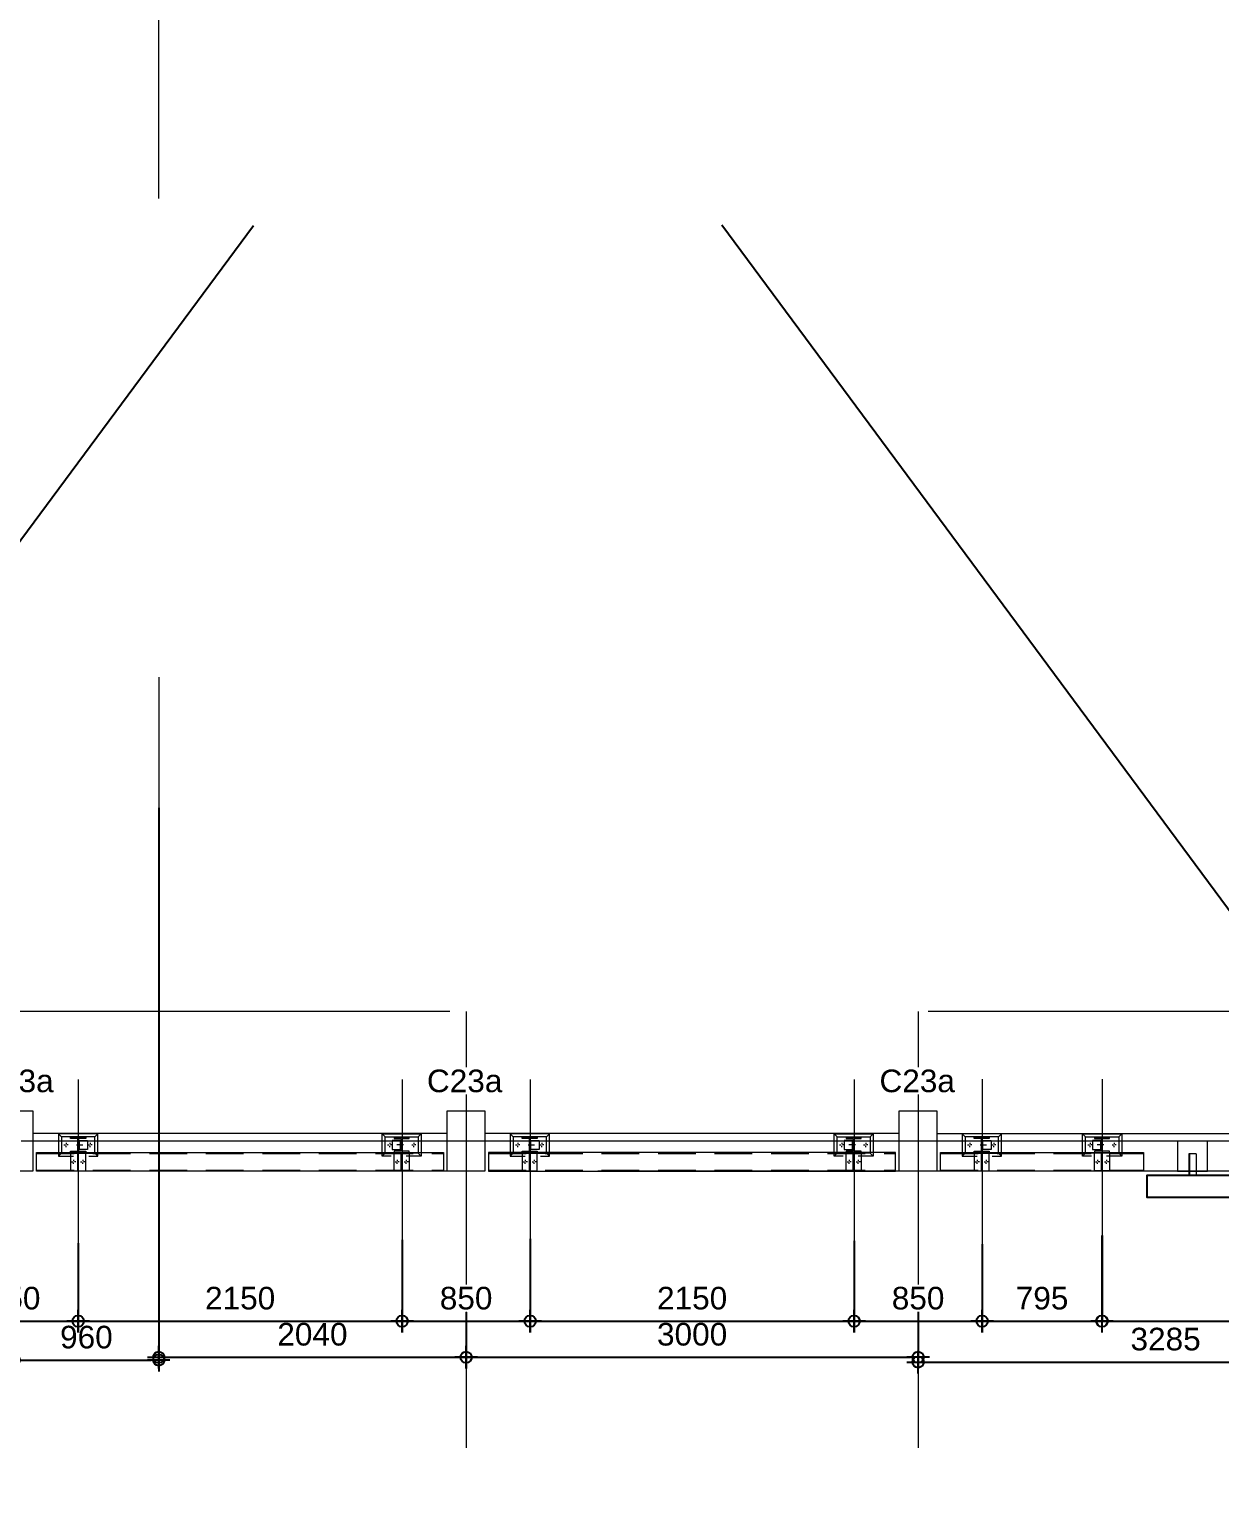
# Model space of a CAD drawing. Header units: millimetres. Extents: x 652937 to 1670132, y 1473552 to 2851037.
# Drawn here: x 663471.51 to 663479.42, y 1524594.81 to 1524604.5 of the extents above; entities that cross this region are included whole.
import ezdxf

# ---------------------------------------------------------------- set-up
doc = ezdxf.new("R2010")
doc.units = ezdxf.units.MM
for name, pattern in [('Grid Line', [22.225, 12.7, -3.175, 3.175, -3.175]), ('HIDDEN', [0.375, 0.25, -0.125]), ('XKITLINE00', [0]), ('XKITLINE02', [4, 2, -2])]:
    doc.linetypes.add(name, pattern=pattern)
doc.layers.get('Defpoints').update_dxf_attribs({"color": 255})
for name, color, linetype in [('000 - CONCRETE_COL_HATCH_', 251, 'Continuous'), ('000 - CONCRETE_COL_WIPEOUT_', 250, 'Continuous'), ('000 - CONCRETE_WALL_MAIN_COLOR_4', 4, 'Continuous'), ('DIM', 1, 'Continuous')]:
    doc.layers.add(name, color=color, linetype=linetype)
for name, color, linetype, lineweight in [('A-230-M_FLOOR', 2, 'Continuous', 25), ('A-WALL', 2, 'Continuous', 25), ('Bolt', 7, 'Continuous', 0), ('Part', 2, 'Continuous', 0), ('S-230-A-FLOOR', 2, 'Continuous', 9), ('S-GRID', 1, 'Continuous', 9)]:
    doc.layers.add(name, color=color, linetype=linetype, lineweight=lineweight)
doc.styles.add('Arial', font='arial.ttf')
doc.dimstyles.new('Dim-Cen', dxfattribs={"dimscale": 0.05, "dimtxt": 3, "dimasz": 1, "dimexe": 0, "dimexo": 1, "dimgap": 1.5, "dimtad": 1, "dimdec": 0, "dimlfac": 1000, "dimzin": 1, "dimdsep": 46, "dimtxsty": 'Arial', "dimblk": 'CEN1', "dimcen": 0.09, "dimclrd": 1, "dimclre": 49, "dimclrt": 3, "dimadec": 0, "dimazin": 0, "dimtfac": 1, "dimtdec": 0, "dimtix": 1, "dimtofl": 0, "dimtmove": 2, "dimatfit": 3, "dimfxl": 1, "dimtfill": 1, "dimtolj": 1, "dimtzin": 0, "dimarcsym": 1})

# ---------------------------------------------------------------- blocks, each defined once
blk = doc.blocks.new('opening')
at = {"layer": 'A-230-M_FLOOR', "color": 15, "linetype": 'HIDDEN', "ltscale": 30}
blk.add_line((6.9598, 1.6996), (23.2147, 13.7349), dxfattribs=at)
blk.add_lwpolyline([(6.9598, 13.7349), (23.2129, 1.6973)], dxfattribs=at)
blk = doc.blocks.new('CEN1')
at = {"color": 1}
for p, q in [((1.5, 0), (-1.5, 0)), ((0, 1.5), (0, -1.5))]:
    blk.add_line(p, q, dxfattribs=at)
at = {"color": 3}
blk.add_circle((0, 0), 0.75, dxfattribs=at)
blk = doc.blocks.new('*D64')
at = {"color": 49, "lineweight": -2, "transparency": 16777216}
for p, q in [((663472.3724, 1524599.3339), (663472.3724, 1524595.6691)), ((663471.4129, 1524596.0798), (663471.4129, 1524595.6691))]:
    blk.add_line(p, q, dxfattribs=at)
at = {"color": 1, "lineweight": -2, "transparency": 16777216}
blk.add_line((663471.4629, 1524595.6691), (663472.3224, 1524595.6691), dxfattribs=at)
at = {"layer": 'Defpoints', "color": 0, "transparency": 16777216}
for p in [(663472.3724, 1524599.3839), (663471.4129, 1524596.1298), (663472.3724, 1524595.6691)]:
    blk.add_point(p, dxfattribs=at)
at = {"color": 1, "lineweight": -2, "transparency": 16777216, "xscale": 0.05, "yscale": 0.05, "zscale": 0.05, "rotation": 180}
blk.add_blockref('CEN1', (663471.4129, 1524595.6691), dxfattribs=at)
at = {"color": 1, "lineweight": -2, "transparency": 16777216, "xscale": 0.05, "yscale": 0.05, "zscale": 0.05}
blk.add_blockref('CEN1', (663472.3724, 1524595.6691), dxfattribs=at)
at = {"color": 3, "transparency": 16777216, "insert": (663471.8926, 1524595.8207), "char_height": 0.15, "attachment_point": 5, "style": 'Arial', "bg_fill": 3, "box_fill_scale": 1.1, "bg_fill_color": 256, "bg_fill_true_color": 13158600, "bg_fill_transparency": 0}
blk.add_mtext('\\A1;960', dxfattribs=at)
blk = doc.blocks.new('*D65')
at = {"color": 49, "lineweight": -2, "transparency": 16777216}
for p, q in [((663472.3724, 1524599.3339), (663472.3724, 1524595.6879)), ((663474.4129, 1524595.9866), (663474.4129, 1524595.6879))]:
    blk.add_line(p, q, dxfattribs=at)
at = {"color": 1, "lineweight": -2, "transparency": 16777216}
blk.add_line((663472.4224, 1524595.6879), (663474.3629, 1524595.6879), dxfattribs=at)
at = {"layer": 'Defpoints', "color": 0, "transparency": 16777216}
for p in [(663472.3724, 1524599.3839), (663474.4129, 1524596.0366), (663474.4129, 1524595.6879)]:
    blk.add_point(p, dxfattribs=at)
at = {"color": 1, "lineweight": -2, "transparency": 16777216, "xscale": 0.05, "yscale": 0.05, "zscale": 0.05, "rotation": 180}
blk.add_blockref('CEN1', (663472.3724, 1524595.6879), dxfattribs=at)
at = {"color": 1, "lineweight": -2, "transparency": 16777216, "xscale": 0.05, "yscale": 0.05, "zscale": 0.05}
blk.add_blockref('CEN1', (663474.4129, 1524595.6879), dxfattribs=at)
at = {"color": 3, "transparency": 16777216, "insert": (663473.3927, 1524595.8395), "char_height": 0.15, "attachment_point": 5, "style": 'Arial', "bg_fill": 3, "box_fill_scale": 1.1, "bg_fill_color": 256, "bg_fill_true_color": 13158600, "bg_fill_transparency": 0}
blk.add_mtext('\\A1;2040', dxfattribs=at)
blk = doc.blocks.new('*D66')
at = {"color": 49, "lineweight": -2, "transparency": 16777216}
for p, q in [((663477.4129, 1524596.1419), (663477.4129, 1524595.6879)), ((663474.4129, 1524595.9866), (663474.4129, 1524595.6879))]:
    blk.add_line(p, q, dxfattribs=at)
at = {"color": 1, "lineweight": -2, "transparency": 16777216}
blk.add_line((663474.4629, 1524595.6879), (663477.3629, 1524595.6879), dxfattribs=at)
at = {"layer": 'Defpoints', "color": 0, "transparency": 16777216}
for p in [(663477.4129, 1524596.1919), (663474.4129, 1524596.0366), (663477.4129, 1524595.6879)]:
    blk.add_point(p, dxfattribs=at)
at = {"color": 1, "lineweight": -2, "transparency": 16777216, "xscale": 0.05, "yscale": 0.05, "zscale": 0.05, "rotation": 180}
blk.add_blockref('CEN1', (663474.4129, 1524595.6879), dxfattribs=at)
at = {"color": 1, "lineweight": -2, "transparency": 16777216, "xscale": 0.05, "yscale": 0.05, "zscale": 0.05}
blk.add_blockref('CEN1', (663477.4129, 1524595.6879), dxfattribs=at)
at = {"color": 3, "transparency": 16777216, "insert": (663475.9129, 1524595.8395), "char_height": 0.15, "attachment_point": 5, "style": 'Arial', "bg_fill": 3, "box_fill_scale": 1.1, "bg_fill_color": 256, "bg_fill_true_color": 13158600, "bg_fill_transparency": 0}
blk.add_mtext('\\A1;3000', dxfattribs=at)
blk = doc.blocks.new('*D67')
at = {"color": 49, "lineweight": -2, "transparency": 16777216}
for p, q in [((663480.6982, 1524596.3481), (663480.6982, 1524595.656)), ((663477.4129, 1524596.1419), (663477.4129, 1524595.656))]:
    blk.add_line(p, q, dxfattribs=at)
at = {"color": 1, "lineweight": -2, "transparency": 16777216}
blk.add_line((663477.4629, 1524595.656), (663480.6482, 1524595.656), dxfattribs=at)
at = {"layer": 'Defpoints', "color": 0, "transparency": 16777216}
for p in [(663480.6982, 1524596.3981), (663477.4129, 1524596.1919), (663480.6982, 1524595.656)]:
    blk.add_point(p, dxfattribs=at)
at = {"color": 1, "lineweight": -2, "transparency": 16777216, "xscale": 0.05, "yscale": 0.05, "zscale": 0.05, "rotation": 180}
blk.add_blockref('CEN1', (663477.4129, 1524595.656), dxfattribs=at)
at = {"color": 1, "lineweight": -2, "transparency": 16777216, "xscale": 0.05, "yscale": 0.05, "zscale": 0.05}
blk.add_blockref('CEN1', (663480.6982, 1524595.656), dxfattribs=at)
at = {"color": 3, "transparency": 16777216, "insert": (663479.0555, 1524595.8076), "char_height": 0.15, "attachment_point": 5, "style": 'Arial', "bg_fill": 3, "box_fill_scale": 1.1, "bg_fill_color": 256, "bg_fill_true_color": 13158600, "bg_fill_transparency": 0}
blk.add_mtext('\\A1;3285', dxfattribs=at)
blk = doc.blocks.new('*D403')
at = {"color": 49, "lineweight": -2, "transparency": 16777216}
for p, q in [((663471.8378, 1524596.4451), (663471.8378, 1524595.9276)), ((663470.9878, 1524596.416), (663470.9878, 1524595.9276))]:
    blk.add_line(p, q, dxfattribs=at)
at = {"color": 1, "lineweight": -2, "transparency": 16777216}
blk.add_line((663471.0378, 1524595.9276), (663471.7878, 1524595.9276), dxfattribs=at)
at = {"layer": 'Defpoints', "color": 0, "transparency": 16777216}
for p in [(663470.9878, 1524596.466), (663471.8378, 1524596.4951), (663471.8378, 1524595.9276)]:
    blk.add_point(p, dxfattribs=at)
at = {"color": 1, "lineweight": -2, "transparency": 16777216, "xscale": 0.05, "yscale": 0.05, "zscale": 0.05, "rotation": 180}
blk.add_blockref('CEN1', (663470.9878, 1524595.9276), dxfattribs=at)
at = {"color": 1, "lineweight": -2, "transparency": 16777216, "xscale": 0.05, "yscale": 0.05, "zscale": 0.05}
blk.add_blockref('CEN1', (663471.8378, 1524595.9276), dxfattribs=at)
at = {"color": 3, "transparency": 16777216, "insert": (663471.4128, 1524596.0792), "char_height": 0.15, "attachment_point": 5, "style": 'Arial', "bg_fill": 3, "box_fill_scale": 1.1, "bg_fill_color": 256, "bg_fill_true_color": 13158600, "bg_fill_transparency": 0}
blk.add_mtext('\\A1;850', dxfattribs=at)
blk = doc.blocks.new('*D404')
at = {"color": 49, "lineweight": -2, "transparency": 16777216}
for p, q in [((663471.8378, 1524596.4451), (663471.8378, 1524595.9276)), ((663473.9878, 1524596.4673), (663473.9878, 1524595.9276))]:
    blk.add_line(p, q, dxfattribs=at)
at = {"color": 1, "lineweight": -2, "transparency": 16777216}
blk.add_line((663471.8878, 1524595.9276), (663473.9378, 1524595.9276), dxfattribs=at)
at = {"layer": 'Defpoints', "color": 0, "transparency": 16777216}
for p in [(663471.8378, 1524596.4951), (663473.9878, 1524596.5173), (663473.9878, 1524595.9276)]:
    blk.add_point(p, dxfattribs=at)
at = {"color": 1, "lineweight": -2, "transparency": 16777216, "xscale": 0.05, "yscale": 0.05, "zscale": 0.05, "rotation": 180}
blk.add_blockref('CEN1', (663471.8378, 1524595.9276), dxfattribs=at)
at = {"color": 1, "lineweight": -2, "transparency": 16777216, "xscale": 0.05, "yscale": 0.05, "zscale": 0.05}
blk.add_blockref('CEN1', (663473.9878, 1524595.9276), dxfattribs=at)
at = {"color": 3, "transparency": 16777216, "insert": (663472.9128, 1524596.0792), "char_height": 0.15, "attachment_point": 5, "style": 'Arial', "bg_fill": 3, "box_fill_scale": 1.1, "bg_fill_color": 256, "bg_fill_true_color": 13158600, "bg_fill_transparency": 0}
blk.add_mtext('\\A1;2150', dxfattribs=at)
blk = doc.blocks.new('*D405')
at = {"color": 49, "lineweight": -2, "transparency": 16777216}
for p, q in [((663473.9878, 1524596.4673), (663473.9878, 1524595.9276)), ((663474.8378, 1524596.4746), (663474.8378, 1524595.9276))]:
    blk.add_line(p, q, dxfattribs=at)
at = {"color": 1, "lineweight": -2, "transparency": 16777216}
blk.add_line((663474.0378, 1524595.9276), (663474.7878, 1524595.9276), dxfattribs=at)
at = {"layer": 'Defpoints', "color": 0, "transparency": 16777216}
for p in [(663473.9878, 1524596.5173), (663474.8378, 1524596.5246), (663474.8378, 1524595.9276)]:
    blk.add_point(p, dxfattribs=at)
at = {"color": 1, "lineweight": -2, "transparency": 16777216, "xscale": 0.05, "yscale": 0.05, "zscale": 0.05, "rotation": 180}
blk.add_blockref('CEN1', (663473.9878, 1524595.9276), dxfattribs=at)
at = {"color": 1, "lineweight": -2, "transparency": 16777216, "xscale": 0.05, "yscale": 0.05, "zscale": 0.05}
blk.add_blockref('CEN1', (663474.8378, 1524595.9276), dxfattribs=at)
at = {"color": 3, "transparency": 16777216, "insert": (663474.4128, 1524596.0792), "char_height": 0.15, "attachment_point": 5, "style": 'Arial', "bg_fill": 3, "box_fill_scale": 1.1, "bg_fill_color": 256, "bg_fill_true_color": 13158600, "bg_fill_transparency": 0}
blk.add_mtext('\\A1;850', dxfattribs=at)
blk = doc.blocks.new('*D406')
at = {"color": 49, "lineweight": -2, "transparency": 16777216}
for p, q in [((663474.8378, 1524596.4746), (663474.8378, 1524595.9276)), ((663476.9878, 1524596.4601), (663476.9878, 1524595.9276))]:
    blk.add_line(p, q, dxfattribs=at)
at = {"color": 1, "lineweight": -2, "transparency": 16777216}
blk.add_line((663474.8878, 1524595.9276), (663476.9378, 1524595.9276), dxfattribs=at)
at = {"layer": 'Defpoints', "color": 0, "transparency": 16777216}
for p in [(663474.8378, 1524596.5246), (663476.9878, 1524596.5101), (663476.9878, 1524595.9276)]:
    blk.add_point(p, dxfattribs=at)
at = {"color": 1, "lineweight": -2, "transparency": 16777216, "xscale": 0.05, "yscale": 0.05, "zscale": 0.05, "rotation": 180}
blk.add_blockref('CEN1', (663474.8378, 1524595.9276), dxfattribs=at)
at = {"color": 1, "lineweight": -2, "transparency": 16777216, "xscale": 0.05, "yscale": 0.05, "zscale": 0.05}
blk.add_blockref('CEN1', (663476.9878, 1524595.9276), dxfattribs=at)
at = {"color": 3, "transparency": 16777216, "insert": (663475.9128, 1524596.0792), "char_height": 0.15, "attachment_point": 5, "style": 'Arial', "bg_fill": 3, "box_fill_scale": 1.1, "bg_fill_color": 256, "bg_fill_true_color": 13158600, "bg_fill_transparency": 0}
blk.add_mtext('\\A1;2150', dxfattribs=at)
blk = doc.blocks.new('*D407')
at = {"color": 49, "lineweight": -2, "transparency": 16777216}
for p, q in [((663476.9878, 1524596.4601), (663476.9878, 1524595.9276)), ((663477.8378, 1524596.4383), (663477.8378, 1524595.9276))]:
    blk.add_line(p, q, dxfattribs=at)
at = {"color": 1, "lineweight": -2, "transparency": 16777216}
blk.add_line((663477.0378, 1524595.9276), (663477.7878, 1524595.9276), dxfattribs=at)
at = {"layer": 'Defpoints', "color": 0, "transparency": 16777216}
for p in [(663476.9878, 1524596.5101), (663477.8378, 1524596.4883), (663477.8378, 1524595.9276)]:
    blk.add_point(p, dxfattribs=at)
at = {"color": 1, "lineweight": -2, "transparency": 16777216, "xscale": 0.05, "yscale": 0.05, "zscale": 0.05, "rotation": 180}
blk.add_blockref('CEN1', (663476.9878, 1524595.9276), dxfattribs=at)
at = {"color": 1, "lineweight": -2, "transparency": 16777216, "xscale": 0.05, "yscale": 0.05, "zscale": 0.05}
blk.add_blockref('CEN1', (663477.8378, 1524595.9276), dxfattribs=at)
at = {"color": 3, "transparency": 16777216, "insert": (663477.4128, 1524596.0792), "char_height": 0.15, "attachment_point": 5, "style": 'Arial', "bg_fill": 3, "box_fill_scale": 1.1, "bg_fill_color": 256, "bg_fill_true_color": 13158600, "bg_fill_transparency": 0}
blk.add_mtext('\\A1;850', dxfattribs=at)
blk = doc.blocks.new('*D408')
at = {"color": 49, "lineweight": -2, "transparency": 16777216}
for p, q in [((663477.8378, 1524596.4383), (663477.8378, 1524595.9276)), ((663478.6332, 1524596.4968), (663478.6332, 1524595.9276))]:
    blk.add_line(p, q, dxfattribs=at)
at = {"color": 1, "lineweight": -2, "transparency": 16777216}
blk.add_line((663477.8878, 1524595.9276), (663478.5832, 1524595.9276), dxfattribs=at)
at = {"layer": 'Defpoints', "color": 0, "transparency": 16777216}
for p in [(663478.6332, 1524596.5468), (663477.8378, 1524596.4883), (663478.6332, 1524595.9276)]:
    blk.add_point(p, dxfattribs=at)
at = {"color": 1, "lineweight": -2, "transparency": 16777216, "xscale": 0.05, "yscale": 0.05, "zscale": 0.05, "rotation": 180}
blk.add_blockref('CEN1', (663477.8378, 1524595.9276), dxfattribs=at)
at = {"color": 1, "lineweight": -2, "transparency": 16777216, "xscale": 0.05, "yscale": 0.05, "zscale": 0.05}
blk.add_blockref('CEN1', (663478.6332, 1524595.9276), dxfattribs=at)
at = {"color": 3, "transparency": 16777216, "insert": (663478.2355, 1524596.0792), "char_height": 0.15, "attachment_point": 5, "style": 'Arial', "bg_fill": 3, "box_fill_scale": 1.1, "bg_fill_color": 256, "bg_fill_true_color": 13158600, "bg_fill_transparency": 0}
blk.add_mtext('\\A1;795', dxfattribs=at)
blk = doc.blocks.new('*D409')
at = {"color": 49, "lineweight": -2, "transparency": 16777216}
for p, q in [((663478.6342, 1524596.4968), (663478.6342, 1524595.9276)), ((663486.7142, 1524596.4899), (663486.7142, 1524595.9276))]:
    blk.add_line(p, q, dxfattribs=at)
at = {"color": 1, "lineweight": -2, "transparency": 16777216}
blk.add_line((663478.6842, 1524595.9276), (663486.6642, 1524595.9276), dxfattribs=at)
at = {"layer": 'Defpoints', "color": 0, "transparency": 16777216}
for p in [(663478.6342, 1524596.5468), (663486.7142, 1524596.5399), (663486.7142, 1524595.9276)]:
    blk.add_point(p, dxfattribs=at)
at = {"color": 1, "lineweight": -2, "transparency": 16777216, "xscale": 0.05, "yscale": 0.05, "zscale": 0.05, "rotation": 180}
blk.add_blockref('CEN1', (663478.6342, 1524595.9276), dxfattribs=at)
at = {"color": 1, "lineweight": -2, "transparency": 16777216, "xscale": 0.05, "yscale": 0.05, "zscale": 0.05}
blk.add_blockref('CEN1', (663486.7142, 1524595.9276), dxfattribs=at)
at = {"color": 3, "transparency": 16777216, "insert": (663482.6742, 1524596.0792), "char_height": 0.15, "attachment_point": 5, "style": 'Arial', "bg_fill": 3, "box_fill_scale": 1.1, "bg_fill_color": 256, "bg_fill_true_color": 13158600, "bg_fill_transparency": 0}
blk.add_mtext('\\A1;8080', dxfattribs=at)
blk = doc.blocks.new('*U8387')
blk.add_wipeout([(0.375, 3.7), (0.375, -3.7), (-0.375, -3.7), (-0.375, 3.7)]).dxf.layer = '000 - CONCRETE_COL_WIPEOUT_'
at = {"layer": '000 - CONCRETE_COL_HATCH_'}
h = blk.add_hatch(dxfattribs=at)
h.set_pattern_fill('AR-CONC', color=256, scale=0.05, style=0)
h.paths.add_polyline_path([(-0.375, -3.7), (-0.375, 3.7), (0.375, 3.7), (0.375, -3.7)])
at = {"layer": '000 - CONCRETE_WALL_MAIN_COLOR_4'}
blk.add_lwpolyline([(-0.375, -3.7), (-0.375, 3.7), (0.375, 3.7), (0.375, -3.7), (-0.375, -3.7)], close=True, dxfattribs=at)
blk = doc.blocks.new('23')
at = {"layer": 'Part', "color": 11, "linetype": 'HIDDEN', "lineweight": 0, "ltscale": 8}
for p, q in [((-5.475, 69.931), (-5.425, 69.931)), ((-5.475, 69.931), (-5.475, 68.931)), ((-5.425, 69.931), (-5.425, 68.931)), ((-4.3, 69.931), (-5.3, 69.931)), ((-5.3, 69.931), (-5.3, 68.931)), ((-4.3, 68.931), (-4.3, 69.931)), ((-4.725, 69.556), (-5.425, 69.556)), ((-5.425, 69.306), (-5.425, 69.556)), ((-4.725, 69.531), (-5.425, 69.531)), ((-4.725, 69.306), (-5.425, 69.306)), ((-4.725, 69.306), (-4.725, 69.556)), ((-5.475, 68.931), (-5.425, 68.931)), ((-5.3, 68.931), (-4.3, 68.931))]:
    blk.add_line(p, q, dxfattribs=at)
blk.add_lwpolyline([(-6.175, 63.532), (-6.175, 70.932), (-5.425, 70.932), (-5.425, 63.532)], close=True, dxfattribs=at)
blk.add_blockref('*U8387', (-5.8, 67.232))
blk = doc.blocks.new('3')
at = {"layer": 'Bolt', "color": 11, "linetype": 'XKITLINE00', "lineweight": 0}
for p, q in [((-192.96, 46.135), (-192.914, 46.135)), ((-192.89, 46.205), (-192.89, 46.159)), ((-192.89, 46.065), (-192.89, 46.112)), ((-192.82, 46.135), (-192.867, 46.135)), ((-193.518, 45.885), (-193.471, 45.885)), ((-193.518, 45.885), (-193.471, 45.885)), ((-193.518, 45.585), (-193.471, 45.585)), ((-193.518, 45.585), (-193.471, 45.585)), ((-193.448, 45.955), (-193.448, 45.909)), ((-193.448, 45.955), (-193.448, 45.909)), ((-193.448, 45.815), (-193.448, 45.862)), ((-193.448, 45.815), (-193.448, 45.862)), ((-193.448, 45.655), (-193.448, 45.609)), ((-193.448, 45.655), (-193.448, 45.609)), ((-193.448, 45.515), (-193.448, 45.562)), ((-193.448, 45.515), (-193.448, 45.562)), ((-193.378, 45.885), (-193.424, 45.885)), ((-193.378, 45.885), (-193.424, 45.885)), ((-193.378, 45.585), (-193.424, 45.585)), ((-193.378, 45.585), (-193.424, 45.585)), ((-192.96, 45.335), (-192.914, 45.335)), ((-192.89, 45.405), (-192.89, 45.359)), ((-192.89, 45.265), (-192.89, 45.312)), ((-192.82, 45.335), (-192.867, 45.335)), ((-192.96, 35.397), (-192.914, 35.397)), ((-192.89, 35.467), (-192.89, 35.421)), ((-192.89, 35.327), (-192.89, 35.374)), ((-192.82, 35.397), (-192.867, 35.397)), ((-193.518, 35.147), (-193.471, 35.147)), ((-193.518, 35.147), (-193.471, 35.147)), ((-193.448, 35.217), (-193.448, 35.171)), ((-193.448, 35.217), (-193.448, 35.171)), ((-193.448, 35.077), (-193.448, 35.124)), ((-193.448, 35.077), (-193.448, 35.124)), ((-193.448, 34.917), (-193.448, 34.871)), ((-193.448, 34.917), (-193.448, 34.871)), ((-193.378, 35.147), (-193.424, 35.147)), ((-193.378, 35.147), (-193.424, 35.147)), ((-193.518, 34.847), (-193.471, 34.847)), ((-193.518, 34.847), (-193.471, 34.847)), ((-193.448, 34.777), (-193.448, 34.824)), ((-193.448, 34.777), (-193.448, 34.824)), ((-193.378, 34.847), (-193.424, 34.847)), ((-193.378, 34.847), (-193.424, 34.847)), ((-192.96, 34.597), (-192.914, 34.597)), ((-192.89, 34.667), (-192.89, 34.621)), ((-192.89, 34.527), (-192.89, 34.574)), ((-192.82, 34.597), (-192.867, 34.597)), ((-192.96, 31.147), (-192.914, 31.147)), ((-192.89, 31.217), (-192.89, 31.171)), ((-192.89, 31.077), (-192.89, 31.124)), ((-192.82, 31.147), (-192.867, 31.147)), ((-193.518, 30.897), (-193.471, 30.897)), ((-193.518, 30.897), (-193.471, 30.897)), ((-193.518, 30.597), (-193.471, 30.597)), ((-193.518, 30.597), (-193.471, 30.597)), ((-193.448, 30.967), (-193.448, 30.921)), ((-193.448, 30.967), (-193.448, 30.921)), ((-193.448, 30.827), (-193.448, 30.874)), ((-193.448, 30.827), (-193.448, 30.874)), ((-193.448, 30.667), (-193.448, 30.621)), ((-193.448, 30.667), (-193.448, 30.621)), ((-193.448, 30.527), (-193.448, 30.574)), ((-193.448, 30.527), (-193.448, 30.574)), ((-193.378, 30.897), (-193.424, 30.897)), ((-193.378, 30.897), (-193.424, 30.897)), ((-193.378, 30.597), (-193.424, 30.597)), ((-193.378, 30.597), (-193.424, 30.597)), ((-192.96, 30.347), (-192.914, 30.347)), ((-192.89, 30.417), (-192.89, 30.371)), ((-192.89, 30.277), (-192.89, 30.324)), ((-192.82, 30.347), (-192.867, 30.347)), ((-192.96, 20.397), (-192.914, 20.397)), ((-192.89, 20.467), (-192.89, 20.421)), ((-192.89, 20.327), (-192.89, 20.374)), ((-192.82, 20.397), (-192.867, 20.397)), ((-193.518, 20.147), (-193.471, 20.147)), ((-193.518, 20.147), (-193.471, 20.147)), ((-193.448, 20.217), (-193.448, 20.171)), ((-193.448, 20.217), (-193.448, 20.171)), ((-193.448, 20.077), (-193.448, 20.124)), ((-193.448, 20.077), (-193.448, 20.124)), ((-193.448, 19.917), (-193.448, 19.871)), ((-193.448, 19.917), (-193.448, 19.871)), ((-193.378, 20.147), (-193.424, 20.147)), ((-193.378, 20.147), (-193.424, 20.147)), ((-193.518, 19.847), (-193.471, 19.847)), ((-193.518, 19.847), (-193.471, 19.847)), ((-193.448, 19.777), (-193.448, 19.824)), ((-193.448, 19.777), (-193.448, 19.824)), ((-193.378, 19.847), (-193.424, 19.847)), ((-193.378, 19.847), (-193.424, 19.847)), ((-192.96, 19.597), (-192.914, 19.597)), ((-192.89, 19.667), (-192.89, 19.621)), ((-192.89, 19.527), (-192.89, 19.574)), ((-192.82, 19.597), (-192.867, 19.597)), ((-192.96, 16.147), (-192.914, 16.147)), ((-192.89, 16.217), (-192.89, 16.171)), ((-192.89, 16.077), (-192.89, 16.124)), ((-192.82, 16.147), (-192.867, 16.147)), ((-193.518, 15.897), (-193.471, 15.897)), ((-193.518, 15.897), (-193.471, 15.897)), ((-193.518, 15.597), (-193.471, 15.597)), ((-193.518, 15.597), (-193.471, 15.597)), ((-193.448, 15.967), (-193.448, 15.921)), ((-193.448, 15.967), (-193.448, 15.921)), ((-193.448, 15.827), (-193.448, 15.874)), ((-193.448, 15.827), (-193.448, 15.874)), ((-193.448, 15.667), (-193.448, 15.621)), ((-193.448, 15.667), (-193.448, 15.621)), ((-193.448, 15.527), (-193.448, 15.574)), ((-193.448, 15.527), (-193.448, 15.574)), ((-193.378, 15.897), (-193.424, 15.897)), ((-193.378, 15.897), (-193.424, 15.897)), ((-193.378, 15.597), (-193.424, 15.597)), ((-193.378, 15.597), (-193.424, 15.597)), ((-192.96, 15.347), (-192.914, 15.347)), ((-192.89, 15.417), (-192.89, 15.371)), ((-192.89, 15.277), (-192.89, 15.324)), ((-192.82, 15.347), (-192.867, 15.347)), ((-192.96, 12.154), (-192.914, 12.154)), ((-192.89, 12.224), (-192.89, 12.177)), ((-192.89, 12.084), (-192.89, 12.13)), ((-192.82, 12.154), (-192.867, 12.154)), ((-193.518, 11.904), (-193.471, 11.904)), ((-193.518, 11.904), (-193.471, 11.904)), ((-193.448, 11.974), (-193.448, 11.927)), ((-193.448, 11.974), (-193.448, 11.927)), ((-193.448, 11.834), (-193.448, 11.88)), ((-193.448, 11.834), (-193.448, 11.88)), ((-193.448, 11.674), (-193.448, 11.627)), ((-193.448, 11.674), (-193.448, 11.627)), ((-193.378, 11.904), (-193.424, 11.904)), ((-193.378, 11.904), (-193.424, 11.904)), ((-193.518, 11.604), (-193.471, 11.604)), ((-193.518, 11.604), (-193.471, 11.604)), ((-193.448, 11.534), (-193.448, 11.58)), ((-193.448, 11.534), (-193.448, 11.58)), ((-193.378, 11.604), (-193.424, 11.604)), ((-193.378, 11.604), (-193.424, 11.604)), ((-192.96, 11.354), (-192.914, 11.354)), ((-192.89, 11.424), (-192.89, 11.377)), ((-192.89, 11.284), (-192.89, 11.33)), ((-192.82, 11.354), (-192.867, 11.354))]:
    blk.add_line(p, q, dxfattribs=at)
at = {"layer": 'Bolt', "color": 11, "linetype": 'XKITLINE02', "lineweight": 0}
for p, q in [((-192.988, 45.72), (-192.988, 45.695)), ((-192.925, 45.75), (-192.925, 45.72)), ((-192.89, 45.79), (-192.89, 45.575)), ((-192.855, 45.75), (-192.855, 45.72)), ((-192.793, 45.72), (-192.793, 45.695)), ((-192.988, 35.012), (-192.988, 35.037)), ((-192.925, 34.982), (-192.925, 35.012)), ((-192.89, 34.943), (-192.89, 35.157)), ((-192.855, 34.982), (-192.855, 35.012)), ((-192.793, 35.012), (-192.793, 35.037)), ((-192.988, 30.732), (-192.988, 30.707)), ((-192.925, 30.762), (-192.925, 30.732)), ((-192.89, 30.802), (-192.89, 30.587)), ((-192.855, 30.762), (-192.855, 30.732)), ((-192.793, 30.732), (-192.793, 30.707)), ((-192.988, 20.012), (-192.988, 20.037)), ((-192.925, 19.982), (-192.925, 20.012)), ((-192.89, 19.943), (-192.89, 20.157)), ((-192.855, 19.982), (-192.855, 20.012)), ((-192.793, 20.012), (-192.793, 20.037)), ((-192.988, 15.732), (-192.988, 15.707)), ((-192.925, 15.762), (-192.925, 15.732)), ((-192.89, 15.802), (-192.89, 15.587)), ((-192.855, 15.762), (-192.855, 15.732)), ((-192.793, 15.732), (-192.793, 15.707)), ((-192.988, 11.769), (-192.988, 11.794)), ((-192.925, 11.739), (-192.925, 11.769)), ((-192.89, 11.699), (-192.89, 11.914)), ((-192.855, 11.739), (-192.855, 11.769)), ((-192.793, 11.769), (-192.793, 11.794))]:
    blk.add_line(p, q, dxfattribs=at)
at = {"layer": 'Part', "color": 251, "linetype": 'HIDDEN', "lineweight": 0, "ltscale": 5}
for p, q in [((-193.722, 47.122), (-193.721, 33.612)), ((-193.177, 47.122), (-193.176, 33.612)), ((-193.722, 32.112), (-193.721, 18.612)), ((-193.177, 32.112), (-193.176, 18.612)), ((-193.722, 17.112), (-193.721, 10.379)), ((-193.177, 17.112), (-193.176, 10.379))]:
    blk.add_line(p, q, dxfattribs=at)
at = {"layer": 'Part', "color": 2, "linetype": 'HIDDEN', "lineweight": 0}
for p, q in [((-193.165, 46.285), (-193.265, 46.385)), ((-193.265, 45.085), (-193.165, 45.185)), ((-193.265, 35.647), (-193.165, 35.547)), ((-193.165, 34.447), (-193.265, 34.347)), ((-193.165, 31.297), (-193.265, 31.397)), ((-193.265, 30.097), (-193.165, 30.197)), ((-193.265, 20.647), (-193.165, 20.547)), ((-193.165, 19.447), (-193.265, 19.347)), ((-193.165, 16.297), (-193.265, 16.397)), ((-193.265, 15.097), (-193.165, 15.197)), ((-193.265, 12.404), (-193.165, 12.304)), ((-193.165, 11.204), (-193.265, 11.104))]:
    blk.add_line(p, q, dxfattribs=at)
at = {"layer": 'Part', "color": 2, "lineweight": 0}
for p, q in [((-192.515, 46.385), (-192.615, 46.285)), ((-193.04, 45.695), (-192.74, 45.695)), ((-192.615, 45.185), (-192.515, 45.085)), ((-192.615, 35.547), (-192.515, 35.647)), ((-193.04, 35.037), (-192.74, 35.037)), ((-192.515, 34.347), (-192.615, 34.447)), ((-192.515, 31.397), (-192.615, 31.297)), ((-193.04, 30.707), (-192.74, 30.707)), ((-192.615, 30.197), (-192.515, 30.097)), ((-192.615, 20.547), (-192.515, 20.647)), ((-193.04, 20.037), (-192.74, 20.037)), ((-192.515, 19.347), (-192.615, 19.447)), ((-192.515, 16.397), (-192.615, 16.297)), ((-193.04, 15.707), (-192.74, 15.707)), ((-192.615, 15.197), (-192.515, 15.097)), ((-192.615, 12.304), (-192.515, 12.404)), ((-193.04, 11.794), (-192.74, 11.794)), ((-192.515, 11.104), (-192.615, 11.204))]:
    blk.add_line(p, q, dxfattribs=at)
at = {"layer": 'Part', "color": 2, "linetype": 'XKITLINE02', "lineweight": 0}
for p, q in [((-193.748, 45.75), (-193.165, 45.75)), ((-193.748, 45.72), (-193.165, 45.72)), ((-193.748, 35.012), (-193.165, 35.012)), ((-193.748, 34.982), (-193.165, 34.982)), ((-193.748, 30.762), (-193.165, 30.762)), ((-193.748, 30.732), (-193.165, 30.732)), ((-193.748, 20.012), (-193.165, 20.012)), ((-193.748, 19.982), (-193.165, 19.982)), ((-193.748, 15.762), (-193.165, 15.762)), ((-193.748, 15.732), (-193.165, 15.732)), ((-193.748, 11.769), (-193.165, 11.769)), ((-193.748, 11.739), (-193.165, 11.739))]:
    blk.add_line(p, q, dxfattribs=at)
at = {"layer": 'Part', "color": 11, "linetype": 'XKITLINE02', "lineweight": 0}
for p, q in [((-193.283, 45.72), (-193.283, 45.75)), ((-193.04, 45.72), (-192.74, 45.72)), ((-193.283, 35.012), (-193.283, 34.982)), ((-193.04, 35.012), (-192.74, 35.012)), ((-193.283, 30.732), (-193.283, 30.762)), ((-193.04, 30.732), (-192.74, 30.732)), ((-193.283, 20.012), (-193.283, 19.982)), ((-193.04, 20.012), (-192.74, 20.012)), ((-193.283, 15.732), (-193.283, 15.762)), ((-193.04, 15.732), (-192.74, 15.732)), ((-193.283, 11.769), (-193.283, 11.739)), ((-193.04, 11.769), (-192.74, 11.769))]:
    blk.add_line(p, q, dxfattribs=at)
at = {"layer": 'Part', "color": 4, "lineweight": 0}
for points in [[(-193.761, 33.612), (-193.762, 47.122), (-193.137, 47.122), (-193.136, 33.612)], [(-193.136, 18.612), (-193.137, 32.112), (-193.762, 32.112), (-193.761, 18.612)], [(-193.761, 10.379), (-193.762, 17.112), (-193.137, 17.112), (-193.136, 10.379)]]:
    blk.add_lwpolyline(points, close=True, dxfattribs=at)
at = {"layer": 'Part', "color": 2, "linetype": 'HIDDEN', "lineweight": 0}
for points in [[(-193.137, 46.385), (-193.265, 46.385), (-193.265, 45.085), (-193.137, 45.085)], [(-193.137, 34.347), (-193.265, 34.347), (-193.265, 35.647), (-193.137, 35.647)], [(-193.137, 31.397), (-193.265, 31.397), (-193.265, 30.097), (-193.137, 30.097)], [(-193.137, 19.347), (-193.265, 19.347), (-193.265, 20.647), (-193.137, 20.647)], [(-193.137, 16.397), (-193.265, 16.397), (-193.265, 15.097), (-193.137, 15.097)], [(-193.137, 11.104), (-193.265, 11.104), (-193.265, 12.404), (-193.137, 12.404)]]:
    blk.add_lwpolyline(points, dxfattribs=at)
at = {"layer": 'Part', "color": 2, "lineweight": 0}
for points in [[(-193.165, 46.285), (-193.165, 45.185), (-192.615, 45.185), (-192.615, 46.285)], [(-192.68, 45.485), (-192.68, 45.72), (-193.1, 45.72), (-193.1, 45.485), (-193.14, 45.485), (-193.14, 45.985), (-193.1, 45.985), (-193.1, 45.75), (-192.68, 45.75), (-192.68, 45.985), (-192.64, 45.985), (-192.64, 45.485)], [(-193.165, 34.447), (-193.165, 35.547), (-192.615, 35.547), (-192.615, 34.447)], [(-192.68, 35.247), (-192.68, 35.012), (-193.1, 35.012), (-193.1, 35.247), (-193.14, 35.247), (-193.14, 34.747), (-193.1, 34.747), (-193.1, 34.982), (-192.68, 34.982), (-192.68, 34.747), (-192.64, 34.747), (-192.64, 35.247)], [(-193.165, 31.297), (-193.165, 30.197), (-192.615, 30.197), (-192.615, 31.297)], [(-192.68, 30.497), (-192.68, 30.732), (-193.1, 30.732), (-193.1, 30.497), (-193.14, 30.497), (-193.14, 30.997), (-193.1, 30.997), (-193.1, 30.762), (-192.68, 30.762), (-192.68, 30.997), (-192.64, 30.997), (-192.64, 30.497)], [(-193.165, 19.447), (-193.165, 20.547), (-192.615, 20.547), (-192.615, 19.447)], [(-192.68, 20.247), (-192.68, 20.012), (-193.1, 20.012), (-193.1, 20.247), (-193.14, 20.247), (-193.14, 19.747), (-193.1, 19.747), (-193.1, 19.982), (-192.68, 19.982), (-192.68, 19.747), (-192.64, 19.747), (-192.64, 20.247)], [(-193.165, 16.297), (-193.165, 15.197), (-192.615, 15.197), (-192.615, 16.297)], [(-192.68, 15.497), (-192.68, 15.732), (-193.1, 15.732), (-193.1, 15.497), (-193.14, 15.497), (-193.14, 15.997), (-193.1, 15.997), (-193.1, 15.762), (-192.68, 15.762), (-192.68, 15.997), (-192.64, 15.997), (-192.64, 15.497)], [(-193.165, 11.204), (-193.165, 12.304), (-192.615, 12.304), (-192.615, 11.204)], [(-192.68, 12.004), (-192.68, 11.769), (-193.1, 11.769), (-193.1, 12.004), (-193.14, 12.004), (-193.14, 11.504), (-193.1, 11.504), (-193.1, 11.739), (-192.68, 11.739), (-192.68, 11.504), (-192.64, 11.504), (-192.64, 12.004)]]:
    blk.add_lwpolyline(points, close=True, dxfattribs=at)
for points in [[(-193.137, 45.085), (-192.515, 45.085), (-192.515, 46.385), (-193.137, 46.385)], [(-192.74, 45.72), (-192.74, 45.42), (-193.04, 45.42), (-193.04, 45.72)], [(-193.137, 35.647), (-192.515, 35.647), (-192.515, 34.347), (-193.137, 34.347)], [(-192.74, 35.012), (-192.74, 35.312), (-193.04, 35.312), (-193.04, 35.012)], [(-193.137, 30.097), (-192.515, 30.097), (-192.515, 31.397), (-193.137, 31.397)], [(-192.74, 30.732), (-192.74, 30.432), (-193.04, 30.432), (-193.04, 30.732)], [(-193.137, 20.647), (-192.515, 20.647), (-192.515, 19.347), (-193.137, 19.347)], [(-192.74, 20.012), (-192.74, 20.312), (-193.04, 20.312), (-193.04, 20.012)], [(-193.137, 15.097), (-192.515, 15.097), (-192.515, 16.397), (-193.137, 16.397)], [(-192.74, 15.732), (-192.74, 15.432), (-193.04, 15.432), (-193.04, 15.732)], [(-193.137, 12.404), (-192.515, 12.404), (-192.515, 11.104), (-193.137, 11.104)], [(-192.74, 11.769), (-192.74, 12.069), (-193.04, 12.069), (-193.04, 11.769)]]:
    blk.add_lwpolyline(points, dxfattribs=at)
at = {"layer": 'Part', "color": 2, "linetype": 'XKITLINE02', "lineweight": 0}
for points in [[(-193.165, 45.985), (-193.748, 45.985), (-193.748, 45.485), (-193.165, 45.485)], [(-193.165, 34.747), (-193.748, 34.747), (-193.748, 35.247), (-193.165, 35.247)], [(-193.165, 30.997), (-193.748, 30.997), (-193.748, 30.497), (-193.165, 30.497)], [(-193.165, 19.747), (-193.748, 19.747), (-193.748, 20.247), (-193.165, 20.247)], [(-193.165, 15.997), (-193.748, 15.997), (-193.748, 15.497), (-193.165, 15.497)], [(-193.165, 11.504), (-193.748, 11.504), (-193.748, 12.004), (-193.165, 12.004)]]:
    blk.add_lwpolyline(points, dxfattribs=at)

msp = doc.modelspace()

# ---------------------------------------------------------------- linework, layer by layer
at = {"layer": 'A-WALL', "color": 250, "linetype": 'HIDDEN', "lineweight": 13, "ltscale": 8}
for p, q in [((663474.8378, 1524597.5309), (663474.8378, 1524596.3671)), ((663476.9878, 1524597.5319), (663476.9878, 1524596.3681))]:
    msp.add_line(p, q, dxfattribs=at)
at = {"layer": 'A-WALL', "color": 1, "lineweight": 13}
msp.add_line((663478.8488, 1524596.92), (663478.8488, 1524596.9224), dxfattribs=at)
at = {"layer": 'A-WALL', "color": 2, "lineweight": 13}
for points in [[(663474.2878, 1524597.1723), (663471.5378, 1524597.1723)], [(663477.2878, 1524597.1723), (663474.5377, 1524597.1723)], [(663477.5376, 1524597.1724), (663480.5731, 1524597.1732)]]:
    msp.add_lwpolyline(points, dxfattribs=at)
at = {"layer": 'A-WALL', "color": 253, "linetype": 'HIDDEN', "lineweight": 13, "ltscale": 8}
for points in [[(663474.2879, 1524596.9223), (663471.5379, 1524596.9223)], [(663477.2879, 1524596.9223), (663474.5379, 1524596.9223)], [(663480.573, 1524596.9224), (663477.5379, 1524596.9223)]]:
    msp.add_lwpolyline(points, dxfattribs=at)
at = {"layer": 'S-230-A-FLOOR', "color": 5}
for points in [[(663471.2879, 1524596.9227), (663471.2878, 1524597.3227), (663471.5378, 1524597.3227), (663471.5379, 1524596.9227)], [(663474.2879, 1524596.9231), (663474.2878, 1524597.3231), (663474.5378, 1524597.3232), (663474.5379, 1524596.9232)], [(663477.2879, 1524596.9236), (663477.2878, 1524597.3236), (663477.5378, 1524597.3236), (663477.5379, 1524596.9236)]]:
    msp.add_lwpolyline(points, close=True, dxfattribs=at)
at = {"layer": 'S-GRID', "linetype": 'Grid Line'}
msp.add_line((663472.37, 1524616.0767), (663472.3731, 1524594.8148), dxfattribs=at)
at = {"layer": 'S-GRID', "color": 251, "linetype": 'Grid Line', "ltscale": 0.8}
for p, q in [((663474.4126, 1524597.9819), (663474.413, 1524595.0859)), ((663477.4126, 1524597.9823), (663477.413, 1524595.0859)), ((663481.6196, 1524597.1221), (663467.0798, 1524597.1223))]:
    msp.add_line(p, q, dxfattribs=at)
at = {"layer": 'S-GRID', "linetype": 'Grid Line'}
msp.add_lwpolyline([(663496.5291, 1524597.9823), (663463.0996, 1524597.9823)], dxfattribs=at)

# ---------------------------------------------------------------- block references
at = {"color": 4, "rotation": 90.0083080653204}
msp.add_blockref('opening', (663482.2737, 1524590.2137), dxfattribs=at)

# ---------------------------------------------------------------- next in the draw order: texts
at = {"layer": 'DIM', "color": 3, "char_height": 0.15, "attachment_point": 5, "rotation": 0.00831, "style": 'Arial', "bg_fill": 3, "box_fill_scale": 1.1, "bg_fill_color": 256, "bg_fill_true_color": 13158600, "bg_fill_transparency": 0}
for insert in [(663471.4249, 1524597.5209), (663474.4032, 1524597.5209), (663477.4068, 1524597.5209)]:
    msp.add_mtext('\\A1;C23a', dxfattribs=dict(at, insert=insert))

# ---------------------------------------------------------------- next in the draw order: dimensions: what is measured, and where the dimension line sits
at = {"color": 4}
dim = msp.add_linear_dim(base=(663472.37241, 1524595.66911), p1=(663471.41288, 1524596.12982), p2=(663472.37241, 1524599.38389), dimstyle='Dim-Cen', dxfattribs=at)
dim.commit()
dim.dimension.update_dxf_attribs({"geometry": '*D64', "text_midpoint": (663471.89264, 1524595.8207)})

# ---------------------------------------------------------------- next in the draw order: linework, layer by layer
at = {"layer": 'A-WALL', "color": 250, "linetype": 'HIDDEN', "lineweight": 13, "ltscale": 8}
msp.add_line((663471.8378, 1524597.5307), (663471.8378, 1524596.3669), dxfattribs=at)

# ---------------------------------------------------------------- next in the draw order: dimensions: what is measured, and where the dimension line sits
at = {"color": 4}
dim = msp.add_linear_dim(base=(663474.41289, 1524595.68789), p1=(663472.37241, 1524599.38389), p2=(663474.41289, 1524596.03659), dimstyle='Dim-Cen', dxfattribs=at)
dim.commit()
dim.dimension.update_dxf_attribs({"geometry": '*D65', "text_midpoint": (663473.39265, 1524595.83948)})

# ---------------------------------------------------------------- next in the draw order: linework, layer by layer
at = {"layer": 'A-WALL', "color": 250, "linetype": 'HIDDEN', "lineweight": 13, "ltscale": 8}
msp.add_line((663473.9878, 1524597.5319), (663473.9878, 1524596.3681), dxfattribs=at)

# ---------------------------------------------------------------- next in the draw order: dimensions: what is measured, and where the dimension line sits
at = {"color": 4}
for base, p1, p2, picture, middle in [((663471.8378, 1524595.9276), (663470.9878, 1524596.466), (663471.8378, 1524596.4951), '*D403', (663471.4128, 1524596.0792)), ((663477.4129, 1524595.6879), (663474.4129, 1524596.0366), (663477.4129, 1524596.1919), '*D66', (663475.9129, 1524595.8395))]:
    dim = msp.add_linear_dim(base=base, p1=p1, p2=p2, dimstyle='Dim-Cen', dxfattribs=at)
    dim.commit()
    dim.dimension.update_dxf_attribs({"geometry": picture, "text_midpoint": middle})

# ---------------------------------------------------------------- next in the draw order: dimensions: what is measured, and where the dimension line sits
for base, p1, p2, picture, middle in [((663473.9878, 1524595.9276), (663471.8378, 1524596.4951), (663473.9878, 1524596.5173), '*D404', (663472.9128, 1524596.0792)), ((663480.6982, 1524595.656), (663477.4129, 1524596.1919), (663480.6982, 1524596.3981), '*D67', (663479.0555, 1524595.8076))]:
    dim = msp.add_linear_dim(base=base, p1=p1, p2=p2, dimstyle='Dim-Cen', dxfattribs=at)
    dim.commit()
    dim.dimension.update_dxf_attribs({"geometry": picture, "text_midpoint": middle})

# ---------------------------------------------------------------- next in the draw order: linework, layer by layer
at = {"layer": 'A-WALL', "color": 250, "linetype": 'HIDDEN', "lineweight": 13, "ltscale": 8}
for p, q in [((663477.8378, 1524597.5324), (663477.8378, 1524596.3687)), ((663478.6342, 1524597.5328), (663478.6342, 1524596.369))]:
    msp.add_line(p, q, dxfattribs=at)

# ---------------------------------------------------------------- next in the draw order: dimensions: what is measured, and where the dimension line sits
at = {"color": 4}
dim = msp.add_linear_dim(base=(663474.8378, 1524595.9276), p1=(663473.9878, 1524596.5173), p2=(663474.8378, 1524596.5246), dimstyle='Dim-Cen', dxfattribs=at)
dim.commit()
dim.dimension.update_dxf_attribs({"geometry": '*D405', "text_midpoint": (663474.4128, 1524596.0792)})

# ---------------------------------------------------------------- next in the draw order: block references
at = {"xscale": 0.2, "yscale": 0.2, "zscale": 0.2, "rotation": 90}
msp.add_blockref('23', (663493.1205, 1524597.9823), dxfattribs=at)

# ---------------------------------------------------------------- next in the draw order: dimensions: what is measured, and where the dimension line sits
at = {"color": 4}
dim = msp.add_linear_dim(base=(663476.9878, 1524595.9276), p1=(663474.8378, 1524596.5246), p2=(663476.9878, 1524596.5101), dimstyle='Dim-Cen', dxfattribs=at)
dim.commit()
dim.dimension.update_dxf_attribs({"geometry": '*D406', "text_midpoint": (663475.9128, 1524596.0792)})

# ---------------------------------------------------------------- next in the draw order: block references
at = {"xscale": 0.2, "yscale": 0.2, "zscale": 0.2, "rotation": 90}
msp.add_blockref('3', (663480.9849, 1524635.6746), dxfattribs=at)

# ---------------------------------------------------------------- next in the draw order: dimensions: what is measured, and where the dimension line sits
at = {"color": 4}
dim = msp.add_linear_dim(base=(663477.8378, 1524595.9276), p1=(663476.9878, 1524596.5101), p2=(663477.8378, 1524596.4883), dimstyle='Dim-Cen', dxfattribs=at)
dim.commit()
dim.dimension.update_dxf_attribs({"geometry": '*D407', "text_midpoint": (663477.4128, 1524596.0792)})

# ---------------------------------------------------------------- next in the draw order: dimensions: what is measured, and where the dimension line sits
dim = msp.add_linear_dim(base=(663478.6332, 1524595.9276), p1=(663477.8378, 1524596.4883), p2=(663478.6332, 1524596.5468), dimstyle='Dim-Cen', dxfattribs=at)
dim.commit()
dim.dimension.update_dxf_attribs({"geometry": '*D408', "text_midpoint": (663478.2355, 1524596.0792)})

# ---------------------------------------------------------------- next in the draw order: dimensions: what is measured, and where the dimension line sits
dim = msp.add_linear_dim(base=(663486.7142, 1524595.9276), p1=(663478.6342, 1524596.5468), p2=(663486.7142, 1524596.5399), dimstyle='Dim-Cen', dxfattribs=at)
dim.commit()
dim.dimension.update_dxf_attribs({"geometry": '*D409', "text_midpoint": (663482.6742, 1524596.0792)})

doc.saveas('drawing.dxf')
